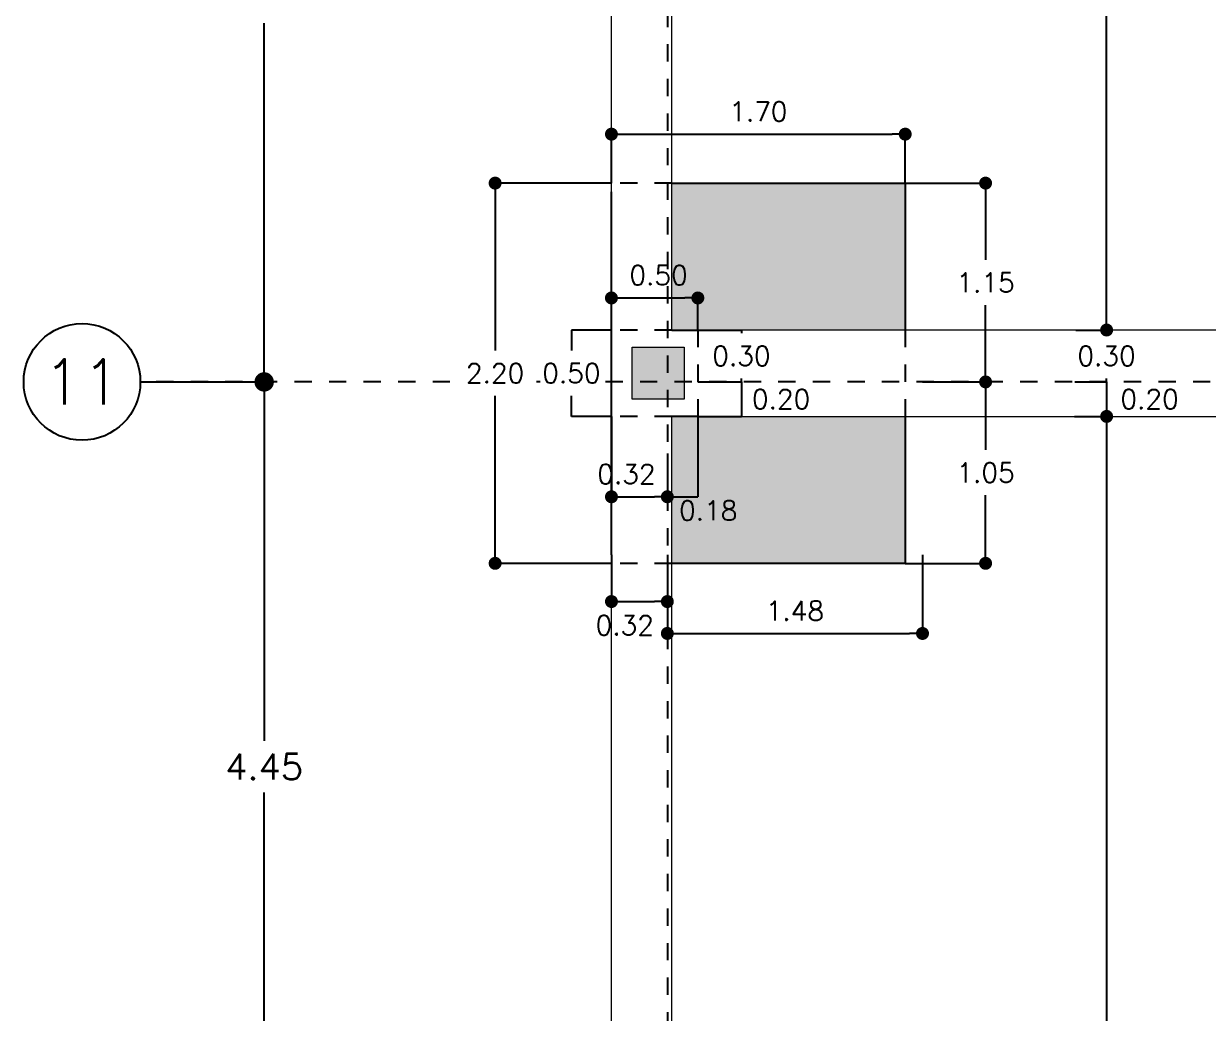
# Model space of a CAD drawing. Header units: millimetres. Extents: x 0 to 197, y -27 to 41.
# Drawn here: x 25.71 to 32.57, y 12.89 to 18.62 of the extents above; entities that cross this region are included whole.
import ezdxf
from ezdxf.enums import TextEntityAlignment as Align

# ---------------------------------------------------------------- set-up
doc = ezdxf.new("R2010")
doc.units = ezdxf.units.MM
doc.header["$LTSCALE"] = 0.01
doc.header["$PDMODE"] = 3
doc.linetypes.add('DASHDOT', pattern=[1, 0.5, -0.25, 0, -0.25])
doc.linetypes.add('DASHED2', pattern=[0.375, 0.25, -0.125])
for name, color, linetype in [('FC_CIRCULO DE EJES', 3, 'Continuous'), ('FC_COTAS', 1, 'Continuous'), ('FC_COTAS @ 75', 1, 'Continuous'), ('FC_COTAS EJES', 1, 'Continuous'), ('FC_COTAS EJES @ 75', 1, 'Continuous'), ('FC_EJES', 1, 'DASHDOT'), ('FC_HATCH COLUMNAS', 253, 'Continuous'), ('FC_HATCH ZAPATAS', 254, 'Continuous'), ('FC_PEDESTAL', 4, 'Continuous'), ('FC_PROYECCION', 6, 'DASHED2'), ('FC_R-175', 5, 'Continuous'), ('FC_ZAPATAS', 3, 'Continuous')]:
    doc.layers.add(name, color=color, linetype=linetype)
doc.layers.add('FC_COLUMNAS', color=5, linetype='Continuous', lineweight=15)
doc.layers.add('FC_VIGAS', color=2, linetype='Continuous', lineweight=0)
doc.styles.add('FC_TEXT1', font='romans.shx')
doc.dimstyles.new('FC_COTAS', dxfattribs={"dimtxt": 0.0015, "dimasz": 0.001, "dimexe": 0, "dimexo": 0, "dimgap": 0.001, "dimtad": 1, "dimtih": 1, "dimtoh": 1, "dimzin": 0, "dimdsep": 46, "dimtxsty": 'FC_TEXT1', "dimblk": 'DOT', "dimcen": 0.09, "dimclrd": 256, "dimclre": 256, "dimclrt": 256, "dimadec": 0, "dimazin": 0, "dimtfac": 1, "dimtix": 1, "dimtmove": 2, "dimatfit": 3, "dimfxl": 1.002, "dimtolj": 1, "dimtzin": 0, "dimlwd": -1, "dimarcsym": 0})
doc.dimstyles.new('FC_COTAS EJES', dxfattribs={"dimtxt": 0.002, "dimasz": 0.0015, "dimexe": 0, "dimexo": 0, "dimgap": 0.001, "dimtad": 1, "dimtih": 1, "dimtoh": 1, "dimzin": 0, "dimdsep": 46, "dimtxsty": 'FC_TEXT1', "dimblk": 'DOT', "dimcen": 0.09, "dimclrd": 256, "dimclre": 256, "dimclrt": 256, "dimadec": 0, "dimazin": 0, "dimtfac": 1, "dimtix": 1, "dimtmove": 2, "dimatfit": 3, "dimfxl": 1.002, "dimtolj": 1, "dimtzin": 0, "dimlwd": -1, "dimarcsym": 0})

# ---------------------------------------------------------------- blocks, each defined once
blk = doc.blocks.new('FC_B_Eje')
at = {"layer": 'FC_CIRCULO DE EJES', "ltscale": 1.5}
blk.add_circle((0, 0), 0.0045, dxfattribs=at)
at = {"ltscale": 1.5, "style": 'FC_TEXT1'}
blk.add_attdef('EJE', text='', height=0.0035, dxfattribs=at).set_placement((0, 0), align=Align.MIDDLE_CENTER)
blk = doc.blocks.new('_Dot')
at = {"color": 0, "linetype": 'ByBlock', "lineweight": -2}
blk.add_line((-0.5, 0), (-1, 0), dxfattribs=at)
at = {"color": 0, "linetype": 'ByBlock', "const_width": 0.5}
blk.add_lwpolyline([(-0.25, 0, 1), (0.25, 0, 1)], format="xyb", close=True, dxfattribs=at)
blk = doc.blocks.new('*D370')
at = {"layer": 'Defpoints', "color": 0, "ltscale": 0.6, "transparency": 16777216}
for p in [(242.6784, -67.1373), (242.6784, -71.59), (243.395, -71.59)]:
    blk.add_point(p, dxfattribs=at)
at = {"layer": 'FC_COTAS EJES', "lineweight": -2, "ltscale": 0.6, "transparency": 16777216}
for p, q in [((242.6784, -67.1373), (243.395, -67.1373)), ((242.6784, -71.59), (243.395, -71.59))]:
    blk.add_line(p, q, dxfattribs=at)
at = {"layer": 'FC_COTAS EJES', "ltscale": 0.6, "transparency": 16777216}
for p, q in [((243.395, -67.2498), (243.395, -69.2136)), ((243.395, -71.4775), (243.395, -69.5136))]:
    blk.add_line(p, q, dxfattribs=at)
at = {"layer": 'FC_COTAS EJES', "ltscale": 0.6, "transparency": 16777216, "xscale": 0.1125, "yscale": 0.1125, "zscale": 0.1125}
for p, rotation in [((243.395, -67.1373), 90), ((243.395, -71.59), 270)]:
    blk.add_blockref('_Dot', p, dxfattribs=dict(at, rotation=rotation))
at = {"layer": 'FC_COTAS EJES', "ltscale": 0.6, "transparency": 16777216, "insert": (243.395, -69.3636), "char_height": 0.15, "attachment_point": 5, "style": 'FC_TEXT1'}
blk.add_mtext('\\A1;4.45', dxfattribs=at)
blk = doc.blocks.new('*D371')
at = {"layer": 'Defpoints', "color": 0, "ltscale": 0.6, "transparency": 16777216}
for p in [(242.6784, -71.59), (242.6784, -76.0423), (243.395, -76.0423)]:
    blk.add_point(p, dxfattribs=at)
at = {"layer": 'FC_COTAS EJES', "lineweight": -2, "ltscale": 0.6, "transparency": 16777216}
for p, q in [((242.6784, -71.59), (243.395, -71.59)), ((242.6784, -76.0423), (243.395, -76.0423))]:
    blk.add_line(p, q, dxfattribs=at)
at = {"layer": 'FC_COTAS EJES', "ltscale": 0.6, "transparency": 16777216}
for p, q in [((243.395, -71.7025), (243.395, -73.6661)), ((243.395, -75.9298), (243.395, -73.9661))]:
    blk.add_line(p, q, dxfattribs=at)
at = {"layer": 'FC_COTAS EJES', "ltscale": 0.6, "transparency": 16777216, "xscale": 0.1125, "yscale": 0.1125, "zscale": 0.1125}
for p, rotation in [((243.395, -71.59), 90), ((243.395, -76.0423), 270)]:
    blk.add_blockref('_Dot', p, dxfattribs=dict(at, rotation=rotation))
at = {"layer": 'FC_COTAS EJES', "ltscale": 0.6, "transparency": 16777216, "insert": (243.395, -73.8161), "char_height": 0.15, "attachment_point": 5, "style": 'FC_TEXT1'}
blk.add_mtext('\\A1;4.45', dxfattribs=at)
blk = doc.blocks.new('FC_B_Columnas E5')
at = {"layer": 'FC_HATCH COLUMNAS', "ltscale": 1.5}
h = blk.add_hatch(color=256, dxfattribs=at)
h.dxf.hatch_style = 1
h.paths.add_polyline_path([(245.5247, -53.5798), (245.8247, -53.5798), (245.8247, -53.8798), (245.5247, -53.8798)])
h.paths.add_polyline_path([(253.0047, -53.5798), (253.3047, -53.5798), (253.3047, -53.8798), (253.0047, -53.8798)])
h.paths.add_polyline_path([(253.0047, -88.7298), (253.3047, -88.7298), (253.3047, -89.0298), (253.0047, -89.0298)])
h.paths.add_polyline_path([(245.5247, -88.7298), (245.8247, -88.7298), (245.8247, -89.0298), (245.5247, -89.0298)])
h.paths.add_polyline_path([(245.5247, -62.4848), (245.8247, -62.4848), (245.8247, -62.7848), (245.5247, -62.7848)])
h.paths.add_polyline_path([(245.5247, -71.3898), (245.8247, -71.3898), (245.8247, -71.6898), (245.5247, -71.6898)])
h.paths.add_polyline_path([(245.5247, -80.2949), (245.8247, -80.2949), (245.8247, -80.5949), (245.5247, -80.5949)])
h.paths.add_polyline_path([(253.0047, -62.4848), (253.3047, -62.4848), (253.3047, -62.7848), (253.0047, -62.7848)])
h.paths.add_polyline_path([(253.0047, -71.3898), (253.3047, -71.3898), (253.3047, -71.6898), (253.0047, -71.6898)])
h.paths.add_polyline_path([(253.0047, -80.2949), (253.3047, -80.2949), (253.3047, -80.5949), (253.0047, -80.5949)])
at = {"layer": 'FC_COLUMNAS', "ltscale": 0.6}
blk.add_lwpolyline([(245.5247, -71.3898), (245.8247, -71.3898), (245.8247, -71.6898), (245.5247, -71.6898)], close=True, dxfattribs=at)
blk = doc.blocks.new('*D329')
at = {"layer": 'Defpoints', "color": 0, "ltscale": 0.6, "transparency": 16777216}
for p in [(30.8143, 17.9784), (29.1143, 17.6951), (30.8143, 17.6951)]:
    blk.add_point(p, dxfattribs=at)
at = {"layer": 'FC_COTAS', "lineweight": -2, "ltscale": 0.6, "transparency": 16777216}
for p, q in [((29.1143, 17.6951), (29.1143, 17.9784)), ((30.8143, 17.6951), (30.8143, 17.9784))]:
    blk.add_line(p, q, dxfattribs=at)
at = {"layer": 'FC_COTAS', "ltscale": 0.6, "transparency": 16777216}
blk.add_line((29.1893, 17.9784), (30.7393, 17.9784), dxfattribs=at)
at = {"layer": 'FC_COTAS', "ltscale": 0.6, "transparency": 16777216, "xscale": 0.075, "yscale": 0.075, "zscale": 0.075, "rotation": 180}
blk.add_blockref('_Dot', (29.1143, 17.9784), dxfattribs=at)
at = {"layer": 'FC_COTAS', "ltscale": 0.6, "transparency": 16777216, "xscale": 0.075, "yscale": 0.075, "zscale": 0.075}
blk.add_blockref('_Dot', (30.8143, 17.9784), dxfattribs=at)
at = {"layer": 'FC_COTAS', "ltscale": 0.6, "transparency": 16777216, "insert": (29.9643, 18.1097), "char_height": 0.1125, "attachment_point": 5, "style": 'FC_TEXT1'}
blk.add_mtext('\\A1;1.70', dxfattribs=at)
blk = doc.blocks.new('*D330')
at = {"layer": 'Defpoints', "color": 0, "ltscale": 0.6, "transparency": 16777216}
for p in [(30.8143, 17.6951), (30.9143, 16.5449), (31.2793, 16.5449)]:
    blk.add_point(p, dxfattribs=at)
at = {"layer": 'FC_COTAS', "lineweight": -2, "ltscale": 0.6, "transparency": 16777216}
for p, q in [((30.8143, 17.6951), (31.2793, 17.6951)), ((30.9143, 16.5449), (31.2793, 16.5449))]:
    blk.add_line(p, q, dxfattribs=at)
at = {"layer": 'FC_COTAS', "ltscale": 0.6, "transparency": 16777216}
for p, q in [((31.2793, 17.6201), (31.2793, 17.2512)), ((31.2793, 16.6199), (31.2793, 16.9887))]:
    blk.add_line(p, q, dxfattribs=at)
at = {"layer": 'FC_COTAS', "ltscale": 0.6, "transparency": 16777216, "xscale": 0.075, "yscale": 0.075, "zscale": 0.075}
for p, rotation in [((31.2793, 17.6951), 90), ((31.2793, 16.5449), 270)]:
    blk.add_blockref('_Dot', p, dxfattribs=dict(at, rotation=rotation))
at = {"layer": 'FC_COTAS', "ltscale": 0.6, "transparency": 16777216, "insert": (31.2793, 17.12), "char_height": 0.1125, "attachment_point": 5, "style": 'FC_TEXT1'}
blk.add_mtext('\\A1;1.15', dxfattribs=at)
blk = doc.blocks.new('*D331')
at = {"layer": 'Defpoints', "color": 0, "ltscale": 0.6, "transparency": 16777216}
for p in [(29.1143, 16.8451), (28.8828, 16.3451), (29.1143, 16.3451)]:
    blk.add_point(p, dxfattribs=at)
at = {"layer": 'FC_COTAS', "lineweight": -2, "ltscale": 0.6, "transparency": 16777216}
for p, q in [((29.1143, 16.8451), (28.8828, 16.8451)), ((29.1143, 16.3451), (28.8828, 16.3451))]:
    blk.add_line(p, q, dxfattribs=at)
at = {"layer": 'FC_COTAS', "ltscale": 0.6, "transparency": 16777216}
for p, q in [((28.8828, 16.8451), (28.8828, 16.7263)), ((28.8828, 16.3451), (28.8828, 16.4638))]:
    blk.add_line(p, q, dxfattribs=at)
at = {"layer": 'FC_COTAS', "ltscale": 0.6, "transparency": 16777216, "insert": (28.8828, 16.5951), "char_height": 0.1125, "attachment_point": 5, "style": 'FC_TEXT1', "bg_fill": 3, "box_fill_scale": 1.1, "bg_fill_color": 256, "bg_fill_true_color": 13158600, "bg_fill_transparency": 0}
blk.add_mtext('\\A1;0.50', dxfattribs=at)
blk = doc.blocks.new('*D332')
at = {"layer": 'Defpoints', "color": 0, "ltscale": 0.6, "transparency": 16777216}
for p in [(29.1143, 17.6951), (28.4412, 15.4951), (29.1143, 15.4951)]:
    blk.add_point(p, dxfattribs=at)
at = {"layer": 'FC_COTAS', "lineweight": -2, "ltscale": 0.6, "transparency": 16777216}
for p, q in [((29.1143, 17.6951), (28.4412, 17.6951)), ((29.1143, 15.4951), (28.4412, 15.4951))]:
    blk.add_line(p, q, dxfattribs=at)
at = {"layer": 'FC_COTAS', "ltscale": 0.6, "transparency": 16777216}
for p, q in [((28.4412, 17.6201), (28.4412, 16.7263)), ((28.4412, 15.5701), (28.4412, 16.4638))]:
    blk.add_line(p, q, dxfattribs=at)
at = {"layer": 'FC_COTAS', "ltscale": 0.6, "transparency": 16777216, "xscale": 0.075, "yscale": 0.075, "zscale": 0.075}
for p, rotation in [((28.4412, 17.6951), 90), ((28.4412, 15.4951), 270)]:
    blk.add_blockref('_Dot', p, dxfattribs=dict(at, rotation=rotation))
at = {"layer": 'FC_COTAS', "ltscale": 0.6, "transparency": 16777216, "insert": (28.4412, 16.5951), "char_height": 0.1125, "attachment_point": 5, "style": 'FC_TEXT1', "bg_fill": 3, "box_fill_scale": 1.1, "bg_fill_color": 256, "bg_fill_true_color": 13158600, "bg_fill_transparency": 0}
blk.add_mtext('\\A1;2.20', dxfattribs=at)
blk = doc.blocks.new('*D333')
at = {"layer": 'Defpoints', "color": 0, "ltscale": 0.6, "transparency": 16777216}
for p in [(29.1143, 15.5451), (29.4378, 15.5451), (29.4378, 15.274)]:
    blk.add_point(p, dxfattribs=at)
at = {"layer": 'FC_COTAS', "lineweight": -2, "ltscale": 0.6, "transparency": 16777216}
for p, q in [((29.1143, 15.5451), (29.1143, 15.274)), ((29.4378, 15.5451), (29.4378, 15.274))]:
    blk.add_line(p, q, dxfattribs=at)
at = {"layer": 'FC_COTAS', "ltscale": 0.6, "transparency": 16777216}
blk.add_line((29.1893, 15.274), (29.3628, 15.274), dxfattribs=at)
at = {"layer": 'FC_COTAS', "ltscale": 0.6, "transparency": 16777216, "xscale": 0.075, "yscale": 0.075, "zscale": 0.075, "rotation": 180}
blk.add_blockref('_Dot', (29.1143, 15.274), dxfattribs=at)
at = {"layer": 'FC_COTAS', "ltscale": 0.6, "transparency": 16777216, "xscale": 0.075, "yscale": 0.075, "zscale": 0.075}
blk.add_blockref('_Dot', (29.4378, 15.274), dxfattribs=at)
at = {"layer": 'FC_COTAS', "ltscale": 0.6, "transparency": 16777216, "insert": (29.1909, 15.1366), "char_height": 0.1125, "attachment_point": 5, "style": 'FC_TEXT1'}
blk.add_mtext('\\A1;0.32', dxfattribs=at)
blk = doc.blocks.new('*D334')
at = {"layer": 'Defpoints', "color": 0, "ltscale": 0.6, "transparency": 16777216}
for p in [(30.9143, 15.5451), (29.4378, 15.3605), (30.9143, 15.0895)]:
    blk.add_point(p, dxfattribs=at)
at = {"layer": 'FC_COTAS', "lineweight": -2, "ltscale": 0.6, "transparency": 16777216}
for p, q in [((30.9143, 15.5451), (30.9143, 15.0895)), ((29.4378, 15.3605), (29.4378, 15.0895))]:
    blk.add_line(p, q, dxfattribs=at)
at = {"layer": 'FC_COTAS', "ltscale": 0.6, "transparency": 16777216}
blk.add_line((29.5128, 15.0895), (30.8393, 15.0895), dxfattribs=at)
at = {"layer": 'FC_COTAS', "ltscale": 0.6, "transparency": 16777216, "xscale": 0.075, "yscale": 0.075, "zscale": 0.075, "rotation": 180}
blk.add_blockref('_Dot', (29.4378, 15.0895), dxfattribs=at)
at = {"layer": 'FC_COTAS', "ltscale": 0.6, "transparency": 16777216, "xscale": 0.075, "yscale": 0.075, "zscale": 0.075}
blk.add_blockref('_Dot', (30.9143, 15.0895), dxfattribs=at)
at = {"layer": 'FC_COTAS', "ltscale": 0.6, "transparency": 16777216, "insert": (30.176, 15.2207), "char_height": 0.1125, "attachment_point": 5, "style": 'FC_TEXT1'}
blk.add_mtext('\\A1;1.48', dxfattribs=at)
blk = doc.blocks.new('*D280')
at = {"layer": 'Defpoints', "color": 0, "ltscale": 0.6, "transparency": 16777216}
for p in [(29.6143, 17.0306), (29.1143, 16.8451), (29.6143, 16.8451)]:
    blk.add_point(p, dxfattribs=at)
at = {"layer": 'FC_COTAS', "lineweight": -2, "ltscale": 0.6, "transparency": 16777216}
for p, q in [((29.1143, 16.8451), (29.1143, 17.0306)), ((29.6143, 16.8451), (29.6143, 17.0306))]:
    blk.add_line(p, q, dxfattribs=at)
at = {"layer": 'FC_COTAS', "ltscale": 0.6, "transparency": 16777216}
blk.add_line((29.1893, 17.0306), (29.5393, 17.0306), dxfattribs=at)
at = {"layer": 'FC_COTAS', "ltscale": 0.6, "transparency": 16777216, "xscale": 0.075, "yscale": 0.075, "zscale": 0.075, "rotation": 180}
blk.add_blockref('_Dot', (29.1143, 17.0306), dxfattribs=at)
at = {"layer": 'FC_COTAS', "ltscale": 0.6, "transparency": 16777216, "xscale": 0.075, "yscale": 0.075, "zscale": 0.075}
blk.add_blockref('_Dot', (29.6143, 17.0306), dxfattribs=at)
at = {"layer": 'FC_COTAS', "ltscale": 0.6, "transparency": 16777216, "insert": (29.3866, 17.1619), "char_height": 0.1125, "attachment_point": 5, "style": 'FC_TEXT1'}
blk.add_mtext('\\A1;0.50', dxfattribs=at)
blk = doc.blocks.new('*D281')
at = {"layer": 'Defpoints', "color": 0, "ltscale": 0.6, "transparency": 16777216}
for p in [(29.6143, 16.8451), (29.6143, 16.5449), (29.8664, 16.5449)]:
    blk.add_point(p, dxfattribs=at)
at = {"layer": 'FC_COTAS', "lineweight": -2, "ltscale": 0.6, "transparency": 16777216}
for p, q in [((29.6143, 16.8451), (29.8664, 16.8451)), ((29.6143, 16.5449), (29.8664, 16.5449))]:
    blk.add_line(p, q, dxfattribs=at)
at = {"layer": 'FC_COTAS', "ltscale": 0.6, "transparency": 16777216}
for p, q in [((29.8664, 16.8451), (29.8664, 16.8262)), ((29.8664, 16.5449), (29.8664, 16.5637))]:
    blk.add_line(p, q, dxfattribs=at)
at = {"layer": 'FC_COTAS', "ltscale": 0.6, "transparency": 16777216, "insert": (29.8664, 16.695), "char_height": 0.1125, "attachment_point": 5, "style": 'FC_TEXT1'}
blk.add_mtext('\\A1;0.30', dxfattribs=at)
blk = doc.blocks.new('*D282')
at = {"layer": 'Defpoints', "color": 0, "ltscale": 0.6, "transparency": 16777216}
for p in [(29.1143, 16.3451), (29.4378, 16.1311), (29.4378, 15.8802)]:
    blk.add_point(p, dxfattribs=at)
at = {"layer": 'FC_COTAS', "lineweight": -2, "ltscale": 0.6, "transparency": 16777216}
for p, q in [((29.1143, 16.3451), (29.1143, 15.8802)), ((29.4378, 16.1311), (29.4378, 15.8802))]:
    blk.add_line(p, q, dxfattribs=at)
at = {"layer": 'FC_COTAS', "ltscale": 0.6, "transparency": 16777216}
blk.add_line((29.1893, 15.8802), (29.3628, 15.8802), dxfattribs=at)
at = {"layer": 'FC_COTAS', "ltscale": 0.6, "transparency": 16777216, "xscale": 0.075, "yscale": 0.075, "zscale": 0.075, "rotation": 180}
blk.add_blockref('_Dot', (29.1143, 15.8802), dxfattribs=at)
at = {"layer": 'FC_COTAS', "ltscale": 0.6, "transparency": 16777216, "xscale": 0.075, "yscale": 0.075, "zscale": 0.075}
blk.add_blockref('_Dot', (29.4378, 15.8802), dxfattribs=at)
at = {"layer": 'FC_COTAS', "ltscale": 0.6, "transparency": 16777216, "insert": (29.2013, 16.0115), "char_height": 0.1125, "attachment_point": 5, "style": 'FC_TEXT1'}
blk.add_mtext('\\A1;0.32', dxfattribs=at)
blk = doc.blocks.new('*D283')
at = {"layer": 'Defpoints', "color": 0, "ltscale": 0.6, "transparency": 16777216}
for p in [(29.6143, 16.3451), (29.4378, 16.1311), (29.6143, 15.8802)]:
    blk.add_point(p, dxfattribs=at)
at = {"layer": 'FC_COTAS', "lineweight": -2, "ltscale": 0.6, "transparency": 16777216}
for p, q in [((29.6143, 16.3451), (29.6143, 15.8802)), ((29.4378, 16.1311), (29.4378, 15.8802))]:
    blk.add_line(p, q, dxfattribs=at)
at = {"layer": 'FC_COTAS', "ltscale": 0.6, "transparency": 16777216}
blk.add_line((29.4378, 15.8802), (29.6143, 15.8802), dxfattribs=at)
at = {"layer": 'FC_COTAS', "ltscale": 0.6, "transparency": 16777216, "insert": (29.6743, 15.8003), "char_height": 0.1125, "attachment_point": 5, "style": 'FC_TEXT1'}
blk.add_mtext('\\A1;0.18', dxfattribs=at)
blk = doc.blocks.new('*D284')
at = {"layer": 'Defpoints', "color": 0, "ltscale": 0.6, "transparency": 16777216}
for p in [(29.6143, 16.5449), (29.6143, 16.3451), (29.8664, 16.3451)]:
    blk.add_point(p, dxfattribs=at)
at = {"layer": 'FC_COTAS', "lineweight": -2, "ltscale": 0.6, "transparency": 16777216}
for p, q in [((29.6143, 16.5449), (29.8664, 16.5449)), ((29.6143, 16.3451), (29.8664, 16.3451))]:
    blk.add_line(p, q, dxfattribs=at)
at = {"layer": 'FC_COTAS', "ltscale": 0.6, "transparency": 16777216}
blk.add_line((29.8664, 16.5449), (29.8664, 16.3451), dxfattribs=at)
at = {"layer": 'FC_COTAS', "ltscale": 0.6, "transparency": 16777216, "insert": (30.096, 16.445), "char_height": 0.1125, "attachment_point": 5, "style": 'FC_TEXT1'}
blk.add_mtext('\\A1;0.20', dxfattribs=at)
blk = doc.blocks.new('*D285')
at = {"layer": 'Defpoints', "color": 0, "ltscale": 0.6, "transparency": 16777216}
for p in [(30.9143, 16.5449), (30.8143, 15.4951), (31.2793, 15.4951)]:
    blk.add_point(p, dxfattribs=at)
at = {"layer": 'FC_COTAS', "lineweight": -2, "ltscale": 0.6, "transparency": 16777216}
for p, q in [((30.9143, 16.5449), (31.2793, 16.5449)), ((30.8143, 15.4951), (31.2793, 15.4951))]:
    blk.add_line(p, q, dxfattribs=at)
at = {"layer": 'FC_COTAS', "ltscale": 0.6, "transparency": 16777216}
for p, q in [((31.2793, 16.4699), (31.2793, 16.1512)), ((31.2793, 15.5701), (31.2793, 15.8887))]:
    blk.add_line(p, q, dxfattribs=at)
at = {"layer": 'FC_COTAS', "ltscale": 0.6, "transparency": 16777216, "xscale": 0.075, "yscale": 0.075, "zscale": 0.075}
for p, rotation in [((31.2793, 16.5449), 90), ((31.2793, 15.4951), 270)]:
    blk.add_blockref('_Dot', p, dxfattribs=dict(at, rotation=rotation))
at = {"layer": 'FC_COTAS', "ltscale": 0.6, "transparency": 16777216, "insert": (31.2793, 16.02), "char_height": 0.1125, "attachment_point": 5, "style": 'FC_TEXT1'}
blk.add_mtext('\\A1;1.05', dxfattribs=at)
blk = doc.blocks.new('*D351')
at = {"layer": 'Defpoints', "color": 0, "ltscale": 0.6, "transparency": 16777216}
for p in [(31.8334, 25.2501), (31.8013, 16.8451), (31.9798, 16.8451)]:
    blk.add_point(p, dxfattribs=at)
at = {"layer": 'FC_COTAS', "lineweight": -2, "ltscale": 0.6, "transparency": 16777216}
for p, q in [((31.8334, 25.2501), (31.9798, 25.2501)), ((31.8013, 16.8451), (31.9798, 16.8451))]:
    blk.add_line(p, q, dxfattribs=at)
at = {"layer": 'FC_COTAS', "ltscale": 0.6, "transparency": 16777216}
for p, q in [((31.9798, 25.1751), (31.9798, 21.1788)), ((31.9798, 16.9201), (31.9798, 20.9163))]:
    blk.add_line(p, q, dxfattribs=at)
at = {"layer": 'FC_COTAS', "ltscale": 0.6, "transparency": 16777216, "xscale": 0.075, "yscale": 0.075, "zscale": 0.075}
for p, rotation in [((31.9798, 25.2501), 90), ((31.9798, 16.8451), 270)]:
    blk.add_blockref('_Dot', p, dxfattribs=dict(at, rotation=rotation))
at = {"layer": 'FC_COTAS', "ltscale": 0.6, "transparency": 16777216, "insert": (31.9798, 21.0476), "char_height": 0.1125, "attachment_point": 5, "style": 'FC_TEXT1', "bg_fill": 3, "box_fill_scale": 1.1, "bg_fill_color": 256, "bg_fill_true_color": 13158600, "bg_fill_transparency": 0}
blk.add_mtext('\\A1;8.41', dxfattribs=at)
blk = doc.blocks.new('*D352')
at = {"layer": 'Defpoints', "color": 0, "ltscale": 0.6, "transparency": 16777216}
for p in [(31.8013, 16.8451), (31.7965, 16.5449), (31.9798, 16.5449)]:
    blk.add_point(p, dxfattribs=at)
at = {"layer": 'FC_COTAS', "lineweight": -2, "ltscale": 0.6, "transparency": 16777216}
for p, q in [((31.8013, 16.8451), (31.9798, 16.8451)), ((31.7965, 16.5449), (31.9798, 16.5449))]:
    blk.add_line(p, q, dxfattribs=at)
at = {"layer": 'FC_COTAS', "ltscale": 0.6, "transparency": 16777216}
for p, q in [((31.9798, 16.8451), (31.9798, 16.8262)), ((31.9798, 16.5449), (31.9798, 16.5637))]:
    blk.add_line(p, q, dxfattribs=at)
at = {"layer": 'FC_COTAS', "ltscale": 0.6, "transparency": 16777216, "insert": (31.9798, 16.695), "char_height": 0.1125, "attachment_point": 5, "style": 'FC_TEXT1'}
blk.add_mtext('\\A1;0.30', dxfattribs=at)
blk = doc.blocks.new('*D353')
at = {"layer": 'Defpoints', "color": 0, "ltscale": 0.6, "transparency": 16777216}
for p in [(31.7965, 16.5449), (31.7945, 16.3451), (31.9798, 16.3451)]:
    blk.add_point(p, dxfattribs=at)
at = {"layer": 'FC_COTAS', "lineweight": -2, "ltscale": 0.6, "transparency": 16777216}
for p, q in [((31.7965, 16.5449), (31.9798, 16.5449)), ((31.7945, 16.3451), (31.9798, 16.3451))]:
    blk.add_line(p, q, dxfattribs=at)
at = {"layer": 'FC_COTAS', "ltscale": 0.6, "transparency": 16777216}
blk.add_line((31.9798, 16.5449), (31.9798, 16.3451), dxfattribs=at)
at = {"layer": 'FC_COTAS', "ltscale": 0.6, "transparency": 16777216, "insert": (32.2283, 16.445), "char_height": 0.1125, "attachment_point": 5, "style": 'FC_TEXT1'}
blk.add_mtext('\\A1;0.20', dxfattribs=at)
blk = doc.blocks.new('*D259')
at = {"layer": 'Defpoints', "color": 0, "ltscale": 0.6, "transparency": 16777216}
for p in [(31.7945, 16.3451), (31.7776, 7.8649), (31.9798, 7.8649)]:
    blk.add_point(p, dxfattribs=at)
at = {"layer": 'FC_COTAS', "lineweight": -2, "ltscale": 0.6, "transparency": 16777216}
for p, q in [((31.7945, 16.3451), (31.9798, 16.3451)), ((31.7776, 7.8649), (31.9798, 7.8649))]:
    blk.add_line(p, q, dxfattribs=at)
at = {"layer": 'FC_COTAS', "ltscale": 0.6, "transparency": 16777216}
for p, q in [((31.9798, 16.2701), (31.9798, 12.2362)), ((31.9798, 7.9399), (31.9798, 11.9737))]:
    blk.add_line(p, q, dxfattribs=at)
at = {"layer": 'FC_COTAS', "ltscale": 0.6, "transparency": 16777216, "xscale": 0.075, "yscale": 0.075, "zscale": 0.075}
for p, rotation in [((31.9798, 16.3451), 90), ((31.9798, 7.8649), 270)]:
    blk.add_blockref('_Dot', p, dxfattribs=dict(at, rotation=rotation))
at = {"layer": 'FC_COTAS', "ltscale": 0.6, "transparency": 16777216, "insert": (31.9798, 12.105), "char_height": 0.1125, "attachment_point": 5, "style": 'FC_TEXT1', "bg_fill": 3, "box_fill_scale": 1.1, "bg_fill_color": 256, "bg_fill_true_color": 13158600, "bg_fill_transparency": 0}
blk.add_mtext('\\A1;8.48', dxfattribs=at)
blk = doc.blocks.new('FC_B_Ejes E5')
at = {"layer": 'FC_EJES', "ltscale": 0.6}
for p, q in [((245.7281, -51.0366), (245.7281, -91.387)), ((255.8702, -71.59), (242.6784, -71.59))]:
    blk.add_line(p, q, dxfattribs=at)
at = {"layer": 'FC_R-175'}
ref = blk.add_blockref('FC_B_Eje', (242.3409, -71.59), dxfattribs=dict(at, xscale=75, yscale=75, zscale=75))
ref.add_attrib('EJE', '11', dxfattribs={"layer": '0', "color": 0, "ltscale": 1.5, "height": 0.2625, "style": 'FC_TEXT1'}).set_placement((242.3409, -71.59), align=Align.MIDDLE_CENTER)
at = {"layer": 'FC_COTAS EJES @ 75', "ltscale": 0.6}
for base, p1, p2, picture, middle in [((243.395, -71.59), (242.6784, -67.1373), (242.6784, -71.59), '*D370', (243.395, -69.3636)), ((243.395, -76.0423), (242.6784, -71.59), (242.6784, -76.0423), '*D371', (243.395, -73.8161))]:
    dim = blk.add_linear_dim(base=base, p1=p1, p2=p2, angle=90, dimstyle='FC_COTAS EJES', override={"dimscale": 75, "dimtix": 1, "dimtofl": 1, "dimtmove": 2, "dimatfit": 3}, dxfattribs=at)
    dim.commit()
    dim.dimension.update_dxf_attribs({"geometry": picture, "text_midpoint": middle})

msp = doc.modelspace()

# ---------------------------------------------------------------- hatches: boundary and pattern name
at = {"layer": 'FC_HATCH ZAPATAS', "ltscale": 0.6}
h = msp.add_hatch(color=256, dxfattribs=at)
h.dxf.hatch_style = 1
h.paths.add_polyline_path([(30.8143, 17.6951), (29.4643, 17.6951), (29.4643, 16.8451), (29.6143, 16.8451), (30.8143, 16.8451)])
h.paths.add_polyline_path([(30.8143, 16.3451), (29.6143, 16.3451), (29.4643, 16.3451), (29.4643, 15.4951), (30.8143, 15.4951)])

# ---------------------------------------------------------------- linework, layer by layer
at = {"layer": 'FC_PEDESTAL', "ltscale": 0.6}
for points in [[(29.1143, 16.3451), (29.1143, 16.3451), (29.1143, 16.8451)], [(29.4643, 16.8451), (29.6143, 16.8451)], [(29.6143, 16.3451), (29.6143, 16.3451), (29.4643, 16.3451)]]:
    msp.add_lwpolyline(points, dxfattribs=at)
at = {"layer": 'FC_PROYECCION', "ltscale": 0.6}
for points in [[(29.4643, 17.6951), (29.1143, 17.6951)], [(29.4643, 16.8451), (29.1143, 16.8451)], [(29.6143, 16.8451), (29.6143, 16.3451)], [(30.8143, 16.8451), (30.8143, 16.3451)], [(29.4643, 16.3451), (29.1143, 16.3451)], [(29.4643, 15.4951), (29.1143, 15.4951)]]:
    msp.add_lwpolyline(points, dxfattribs=at)
at = {"layer": 'FC_VIGAS', "ltscale": 0.6}
for points in [[(29.1143, 16.8451), (29.1143, 25.2501)], [(29.4643, 16.8451), (29.4643, 25.2501)], [(36.6343, 16.8451), (29.6143, 16.8451)], [(29.1143, 7.9399), (29.1143, 16.3451)], [(29.4643, 7.9399), (29.4643, 16.3451)], [(29.6143, 16.3451), (36.6343, 16.3451)]]:
    msp.add_lwpolyline(points, dxfattribs=at)
at = {"layer": 'FC_ZAPATAS', "ltscale": 0.6}
for points in [[(29.4643, 17.6951), (30.8143, 17.6951), (30.8143, 16.8451)], [(29.1143, 15.5451), (29.1143, 15.5451), (29.1143, 17.6451)], [(30.8143, 16.3451), (30.8143, 15.4951), (29.4643, 15.4951)]]:
    msp.add_lwpolyline(points, dxfattribs=at)

# ---------------------------------------------------------------- block references
at = {"layer": 'FC_COTAS'}
for name in ['FC_B_Ejes E5', 'FC_B_Columnas E5']:
    msp.add_blockref(name, (-216.2904, 88.1348), dxfattribs=at)

# ---------------------------------------------------------------- dimensions: what is measured, and where the dimension line sits
at = {"layer": 'FC_COTAS @ 75', "ltscale": 0.6}
for base, p1, p2, picture, middle in [((30.8143, 17.9784), (29.1143, 17.6951), (30.8143, 17.6951), '*D329', (29.9643, 18.1097)), ((30.9143, 15.0895), (29.4378, 15.3605), (30.9143, 15.5451), '*D334', (30.176, 15.2207))]:
    dim = msp.add_linear_dim(base=base, p1=p1, p2=p2, dimstyle='FC_COTAS', override={"dimscale": 75, "dimtix": 1, "dimtofl": 1, "dimtmove": 2, "dimatfit": 3}, dxfattribs=at)
    dim.commit()
    dim.dimension.update_dxf_attribs({"geometry": picture, "text_midpoint": middle})
for base, p1, p2, picture, middle in [((31.2793, 16.5449), (30.8143, 17.6951), (30.9143, 16.5449), '*D330', (31.2793, 17.12)), ((29.8664, 16.5449), (29.6143, 16.8451), (29.6143, 16.5449), '*D281', (29.8664, 16.695)), ((31.2793, 15.4951), (30.9143, 16.5449), (30.8143, 15.4951), '*D285', (31.2793, 16.02))]:
    dim = msp.add_linear_dim(base=base, p1=p1, p2=p2, angle=90, dimstyle='FC_COTAS', override={"dimscale": 75, "dimtix": 1, "dimtofl": 1, "dimtmove": 2, "dimatfit": 3}, dxfattribs=at)
    dim.commit()
    dim.dimension.update_dxf_attribs({"geometry": picture, "text_midpoint": middle})
for base, p1, p2, picture, middle in [((29.8664, 16.3451), (29.6143, 16.5449), (29.6143, 16.3451), '*D284', (30.096, 16.445)), ((31.9798, 16.3451), (31.7965, 16.5449), (31.7945, 16.3451), '*D353', (32.2283, 16.445))]:
    dim = msp.add_linear_dim(base=base, p1=p1, p2=p2, angle=90, dimstyle='FC_COTAS', override={"dimscale": 75, "dimtix": 1, "dimtofl": 1, "dimtmove": 2, "dimatfit": 3}, dxfattribs=at)
    dim.commit()
    dim.dimension.update_dxf_attribs({"geometry": picture, "text_midpoint": middle, "dimtype": 128})
dim = msp.add_linear_dim(base=(29.6143, 15.8802), p1=(29.4378, 16.1311), p2=(29.6143, 16.3451), dimstyle='FC_COTAS', override={"dimscale": 75, "dimtix": 1, "dimtofl": 1, "dimtmove": 2, "dimatfit": 3}, dxfattribs=at)
dim.commit()
dim.dimension.update_dxf_attribs({"geometry": '*D283', "text_midpoint": (29.6743, 15.8003), "dimtype": 128})

# ---------------------------------------------------------------- next in the draw order: dimensions: what is measured, and where the dimension line sits
for base, p1, p2, picture, middle in [((31.9797671548, 16.8450851547), (31.8334278897, 25.2500851547), (31.8012679271, 16.8450851547), '*D351', (31.9797671548, 21.0475851547)), ((28.8828, 16.3451), (29.1143, 16.8451), (29.1143, 16.3451), '*D331', (28.8828, 16.5951)), ((31.9798, 7.8649), (31.7945, 16.3451), (31.7776, 7.8649), '*D259', (31.9798, 12.105))]:
    dim = msp.add_linear_dim(base=base, p1=p1, p2=p2, angle=90, dimstyle='FC_COTAS', override={"dimscale": 75, "dimtix": 1, "dimtofl": 1, "dimtmove": 2, "dimatfit": 3, "dimtfill": 1}, dxfattribs=at)
    dim.commit()
    dim.dimension.update_dxf_attribs({"geometry": picture, "text_midpoint": middle})

# ---------------------------------------------------------------- next in the draw order: dimensions: what is measured, and where the dimension line sits
for base, p1, p2, override, picture, middle in [((28.4412, 15.4951), (29.1143, 17.6951), (29.1143, 15.4951), {"dimscale": 75, "dimtix": 1, "dimtofl": 1, "dimtmove": 2, "dimatfit": 3, "dimtfill": 1}, '*D332', (28.4412, 16.5951)), ((31.9798, 16.5449), (31.8013, 16.8451), (31.7965, 16.5449), {"dimscale": 75, "dimtix": 1, "dimtofl": 1, "dimtmove": 2, "dimatfit": 3}, '*D352', (31.9798, 16.695))]:
    dim = msp.add_linear_dim(base=base, p1=p1, p2=p2, angle=90, dimstyle='FC_COTAS', override=override, dxfattribs=at)
    dim.commit()
    dim.dimension.update_dxf_attribs({"geometry": picture, "text_midpoint": middle})

# ---------------------------------------------------------------- next in the draw order: dimensions: what is measured, and where the dimension line sits
for base, p1, p2, picture, middle in [((29.6143, 17.0306), (29.1143, 16.8451), (29.6143, 16.8451), '*D280', (29.3866, 17.1619)), ((29.4378, 15.8802), (29.1143, 16.3451), (29.4378, 16.1311), '*D282', (29.2013, 16.0115)), ((29.4378, 15.274), (29.1143, 15.5451), (29.4378, 15.5451), '*D333', (29.1909, 15.1366))]:
    dim = msp.add_linear_dim(base=base, p1=p1, p2=p2, dimstyle='FC_COTAS', override={"dimscale": 75, "dimtix": 1, "dimtofl": 1, "dimtmove": 2, "dimatfit": 3}, dxfattribs=at)
    dim.commit()
    dim.dimension.update_dxf_attribs({"geometry": picture, "text_midpoint": middle, "dimtype": 128})

doc.saveas('drawing.dxf')
